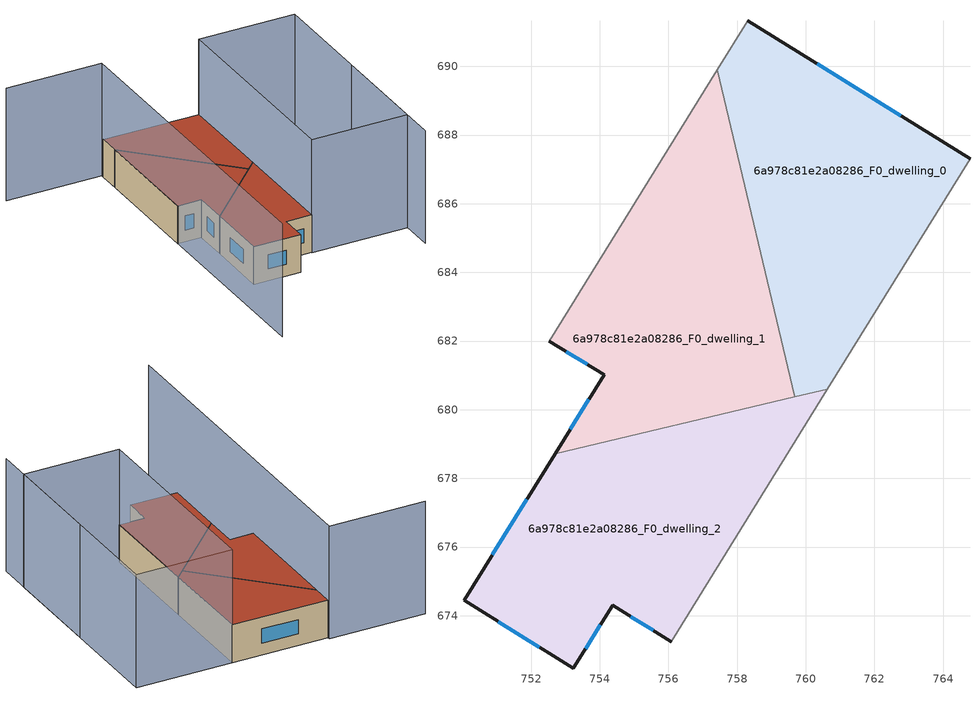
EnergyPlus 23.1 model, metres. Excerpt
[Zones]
6a978c81e2a08286_F0_dwelling_0
 floor ground (EU_floor_Construction): 764.78,687.32 760.63,680.6 759.69,680.38 757.42,689.9 758.31,691.34 z0
 wall outside (EU_wall_Construction): 764.78,687.32 758.31,691.34 z0:3
 wall adiabatic (EU_wall_Construction): 760.63,680.6 764.78,687.32 / 758.31,691.34 757.42,689.9 z0:3
 wall to 6a978c81e2a08286_F0_dwelling_1 (EU_wall_Construction): 757.42,689.9 759.69,680.38 z0:3
 wall to 6a978c81e2a08286_F0_dwelling_2 (EU_wall_Construction): 759.69,680.38 760.63,680.6 z0:3
 window (EU_Window_Construction): 762.77,688.57 760.33,690.08 z0.93:2.07
 roof outside (EU_roof_Construction): 760.63,680.6 764.78,687.32 758.31,691.34 757.42,689.9 759.69,680.38 z3
6a978c81e2a08286_F0_dwelling_1
 floor ground (EU_floor_Construction): 757.42,689.9 759.69,680.38 752.7,678.72 754.13,681.02 752.53,681.99 z0
 wall outside (EU_wall_Construction): 752.53,681.99 754.13,681.02 752.7,678.72 z0:3
 wall adiabatic (EU_wall_Construction): 757.42,689.9 752.53,681.99 z0:3
 wall to 6a978c81e2a08286_F0_dwelling_2 (EU_wall_Construction): 752.7,678.72 759.68,680.38 z0:3
 window (EU_Window_Construction): 753.68,680.3 753.14,679.43 / 753.03,681.69 753.63,681.32 z0.93:2.07
 roof outside (EU_roof_Construction): 759.69,680.38 757.42,689.9 752.53,681.99 754.13,681.02 752.7,678.72 z3
6a978c81e2a08286_F0_dwelling_2
 floor ground (EU_floor_Construction): 760.63,680.6 756.08,673.25 754.38,674.31 753.23,672.46 750.04,674.45 752.7,678.72 z0
 wall outside (EU_wall_Construction): 752.7,678.72 750.04,674.45 753.23,672.46 754.38,674.31 756.08,673.25 z0:3
 wall adiabatic (EU_wall_Construction): 756.08,673.25 760.63,680.6 z0:3
 window (EU_Window_Construction): 751.87,677.39 750.87,675.78 / 754.91,673.98 755.55,673.58 / 753.59,673.04 754.02,673.73 / 751.04,673.83 752.24,673.08 z0.93:2.07
 roof outside (EU_roof_Construction): 756.08,673.25 760.63,680.6 752.7,678.72 750.04,674.45 753.23,672.46 754.38,674.31 z3
shading: 761.2,667.03 771.26,683.3 / 751.94,695.51 758.42,691.5 / 758.42,691.5 744.48,668.97 / 756.08,673.24 764.78,687.32 / 764.78,687.32 771.26,683.31 / 771.26,683.31 762.56,669.23 / 762.56,669.23 756.08,673.24 z0:9
[Building]
EU S2 Campaign: North Axis=0; Terrain=City; Solar Distribution=FullExterior
[Site:Location]
Montreal-Trudeau.Intl.AP: Latitude=45.4667; Longitude=-73.75; Time Zone=-5; Elevation=36
[SizingPeriod:WeatherFileDays]
AnnualSizingPeriod: Begin Month=1; Begin Day of Month=1; End Month=12; End Day of Month=31; Day of Week for Start Day=Monday; Use Weather File Daylight Saving Period=No; Use Weather File Rain and Snow Indicators=No
[MATERIAL]
EU_InternalMass_Material: Roughness=MediumRough; Thickness=0.1; Conductivity=1; Density=1800; Specific Heat=900; Thermal Absorptance=0.9; Solar Absorptance=0.7; Visible Absorptance=0.7
[MATERIAL:NOMASS] Roughness=MediumRough; Thermal Absorptance=0.9; Solar Absorptance=0.7; Visible Absorptance=0.7
Name | Thermal Resistance
EU_wall_NoMass; EU_floor_NoMass | 1.36485
EU_roof_NoMass | 2.55992
[WINDOWMATERIAL:SIMPLEGLAZINGSYSTEM]
EU_Window_SimpleGlazing: UFactor=3.92339; Solar Heat Gain Coefficient=0.8; Visible Transmittance=0.8
[CONSTRUCTION]
EU_wall_Construction: EU_wall_NoMass
EU_roof_Construction: EU_roof_NoMass
EU_floor_Construction: EU_floor_NoMass
EU_Window_Construction: EU_Window_SimpleGlazing
EU_InternalMass_Construction: EU_InternalMass_Material
[ZONE] Type=1; Multiplier=1; Ceiling Height=autocalculate; Floor Area=autocalculate; Part of Total Floor Area=Yes
Name | Volume
6a978c81e2a08286_F0_dwelling_0 | 123.817
6a978c81e2a08286_F0_dwelling_1 | 123.823
6a978c81e2a08286_F0_dwelling_2 | 123.829
[INTERNALMASS] Construction=EU_InternalMass_Construction
Name | Zone or ZoneList | Surface Area
6a978c81e2a08286_F0_dwelling_0_EU_InternalMass | 6a978c81e2a08286_F0_dwelling_0 | 41.273
6a978c81e2a08286_F0_dwelling_1_EU_InternalMass | 6a978c81e2a08286_F0_dwelling_1 | 41.275
6a978c81e2a08286_F0_dwelling_2_EU_InternalMass | 6a978c81e2a08286_F0_dwelling_2 | 41.2759
[OTHEREQUIPMENT] Fuel Type=Electricity; Design Level Calculation Method=Watts/Area; Power per Zone Floor Area=1; Fraction Latent=0; Fraction Radiant=0; Fraction Lost=0; Carbon Dioxide Generation Rate=0; EndUse Subcategory=EU_Step8_InternalGains
Name | Zone or ZoneList or Space or SpaceList | Schedule
EU_Step8_InternalGain_6a978c81e2a08286_F0_dwelling_0_f000 | 6a978c81e2a08286_F0_dwelling_0 | EU_Step8_GainSchedule_6a978c81e2a08286_F0_dwelling_0_f000
EU_Step8_InternalGain_6a978c81e2a08286_F0_dwelling_1_f000 | 6a978c81e2a08286_F0_dwelling_1 | EU_Step8_GainSchedule_6a978c81e2a08286_F0_dwelling_1_f000
EU_Step8_InternalGain_6a978c81e2a08286_F0_dwelling_2_f000 | 6a978c81e2a08286_F0_dwelling_2 | EU_Step8_GainSchedule_6a978c81e2a08286_F0_dwelling_2_f000
[ZONEVENTILATION:DESIGNFLOWRATE] Schedule=EU_AlwaysOn; Design Flow Rate Calculation Method=AirChanges/Hour; Air Changes per Hour=0.860309; Ventilation Type=Natural; Fan Pressure Rise=0; Fan Total Efficiency=1; Constant Term Coefficient=1; Temperature Term Coefficient=0; Velocity Term Coefficient=0; Velocity Squared Term Coefficient=0; Minimum Indoor Temperature=-100; Maximum Indoor Temperature=100; Delta Temperature=-100; Minimum Outdoor Temperature=-100; Maximum Outdoor Temperature=100; Maximum Wind Speed=40
Name | Zone or ZoneList or Space or SpaceList
EU_ConstantAir_6a978c81e2a08286_F0_dwelling_0 | 6a978c81e2a08286_F0_dwelling_0
EU_ConstantAir_6a978c81e2a08286_F0_dwelling_1 | 6a978c81e2a08286_F0_dwelling_1
EU_ConstantAir_6a978c81e2a08286_F0_dwelling_2 | 6a978c81e2a08286_F0_dwelling_2
[HVACTEMPLATE:THERMOSTAT] Constant Heating Setpoint=20; Constant Cooling Setpoint=50
EU_HeatOnly_6a978c81e2a08286_F0_dwelling_0; EU_HeatOnly_6a978c81e2a08286_F0_dwelling_1; EU_HeatOnly_6a978c81e2a08286_F0_dwelling_2
[HVACTEMPLATE:ZONE:IDEALLOADSAIRSYSTEM] System Availability Schedule=EU_AlwaysOn; Maximum Heating Supply Air Temperature=50; Minimum Cooling Supply Air Temperature=13; Maximum Heating Supply Air Humidity Ratio=0.0156; Minimum Cooling Supply Air Humidity Ratio=0.0077; Heating Limit=NoLimit; Cooling Limit=NoLimit; Heating Availability Schedule=EU_AlwaysOn; Cooling Availability Schedule=EU_CoolingOff; Dehumidification Control Type=ConstantSensibleHeatRatio; Cooling Sensible Heat Ratio=0.7; Dehumidification Setpoint=60; Humidification Control Type=None; Humidification Setpoint=30; Outdoor Air Method=None; Outdoor Air Flow Rate per Person=0.00944; Outdoor Air Flow Rate per Zone Floor Area=0; Outdoor Air Flow Rate per Zone=0; Demand Controlled Ventilation Type=None; Outdoor Air Economizer Type=NoEconomizer; Heat Recovery Type=None; Sensible Heat Recovery Effectiveness=0.7; Latent Heat Recovery Effectiveness=0.65
Name | Template Thermostat
6a978c81e2a08286_F0_dwelling_0 | EU_HeatOnly_6a978c81e2a08286_F0_dwelling_0
6a978c81e2a08286_F0_dwelling_1 | EU_HeatOnly_6a978c81e2a08286_F0_dwelling_1
6a978c81e2a08286_F0_dwelling_2 | EU_HeatOnly_6a978c81e2a08286_F0_dwelling_2
[SIZING:ZONE] Zone Cooling Design Supply Air Temperature Input Method=SupplyAirTemperature; Zone Cooling Design Supply Air Temperature=13; Zone Heating Design Supply Air Temperature Input Method=SupplyAirTemperature; Zone Heating Design Supply Air Temperature=50; Zone Cooling Design Supply Air Humidity Ratio=0.008; Zone Heating Design Supply Air Humidity Ratio=0.008; Cooling Design Air Flow Method=DesignDay; Cooling Design Air Flow Rate=0; Cooling Minimum Air Flow per Zone Floor Area=0.000762; Cooling Minimum Air Flow=0; Cooling Minimum Air Flow Fraction=0.2; Heating Design Air Flow Method=DesignDay; Heating Design Air Flow Rate=0; Heating Maximum Air Flow per Zone Floor Area=0.002032; Heating Maximum Air Flow=0.141576; Heating Maximum Air Flow Fraction=0.3; Account for Dedicated Outdoor Air System=No; Dedicated Outdoor Air System Control Strategy=NeutralSupplyAir; Dedicated Outdoor Air Low Setpoint Temperature for Design=autosize; Dedicated Outdoor Air High Setpoint Temperature for Design=autosize; Zone Load Sizing Method=Sensible Load Only No Latent Load; Zone Latent Cooling Design Supply Air Humidity Ratio Input Method=HumidityRatioDifference; Zone Cooling Design Supply Air Humidity Ratio Difference=0.005; Zone Latent Heating Design Supply Air Humidity Ratio Input Method=HumidityRatioDifference; Zone Humidification Design Supply Air Humidity Ratio Difference=0.005
6a978c81e2a08286_F0_dwelling_0; 6a978c81e2a08286_F0_dwelling_1; 6a978c81e2a08286_F0_dwelling_2
[SCHEDULE:CONSTANT]
Name | Hourly Value
EU_AlwaysOn | 1
EU_CoolingOff | 0
[SCHEDULE:FILE] Column Number=1; Rows to Skip at Top=0; Number of Hours of Data=8760; Column Separator=Comma; Interpolate to Timestep=No; Minutes per Item=60; Adjust Schedule for Daylight Savings=Yes
Name | File
EU_Step8_GainSchedule_6a978c81e2a08286_F0_dwelling_0_f000 | ../../schedules/6a978c81e2a08286/6a978c81e2a08286_F0_dwelling_0_f000_gain.csv
EU_Step8_GainSchedule_6a978c81e2a08286_F0_dwelling_1_f000 | ../../schedules/6a978c81e2a08286/6a978c81e2a08286_F0_dwelling_1_f000_gain.csv
EU_Step8_GainSchedule_6a978c81e2a08286_F0_dwelling_2_f000 | ../../schedules/6a978c81e2a08286/6a978c81e2a08286_F0_dwelling_2_f000_gain.csv
